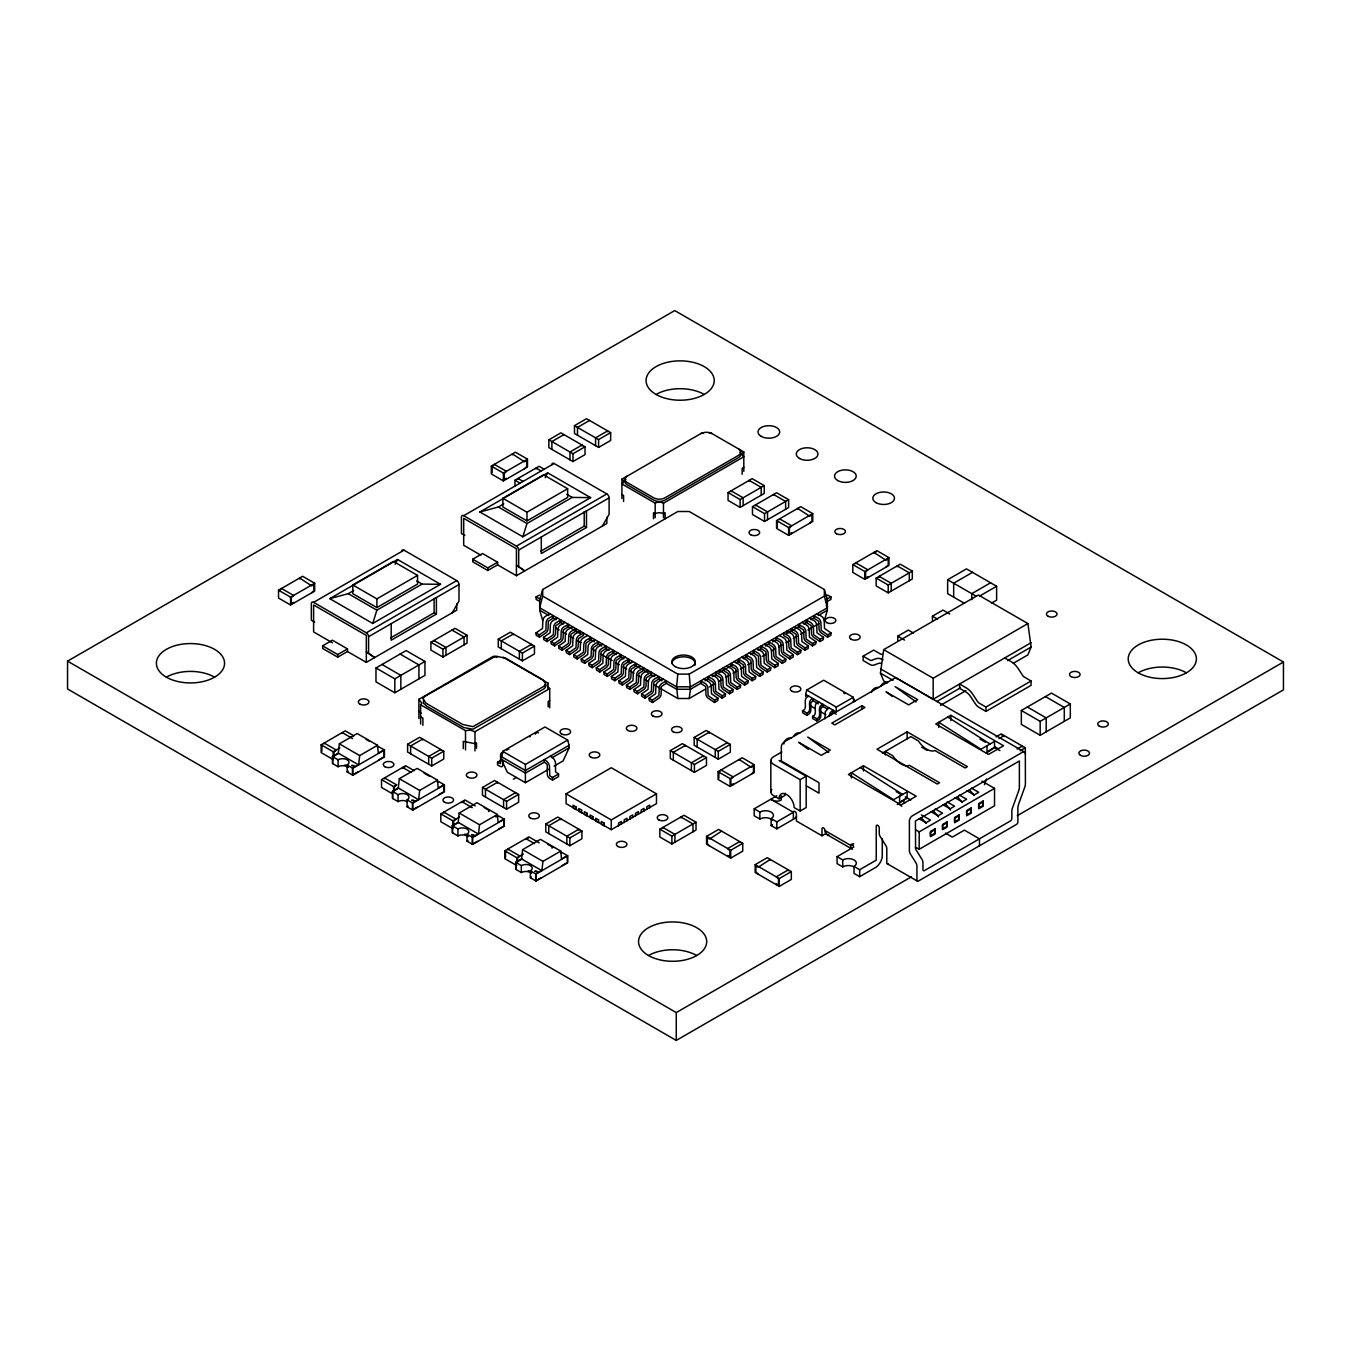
<?xml version="1.0" encoding="UTF-8"?>
<svg xmlns="http://www.w3.org/2000/svg" width="1351" height="1351" viewBox="0 0 1351 1351"><rect width="100%" height="100%" fill="white"/><g stroke="black" fill="none" stroke-linecap="round" stroke-linejoin="round"><path stroke-width="1.5" d="M853.292 697.285L836.303 707.097L836.252 712.045L805.669 694.38L806.716 690.023L823.722 680.212L853.292 697.285L854.339 701.608M829.142 716.03L830.24 712.602L833.094 710.221L833.094 712.382L836.252 714.206M824.583 596.602L827.724 595.099L831.034 597.007L830.865 599.54L826.086 601.82M714.662 700.156L708.144 695.664L707.823 687.625A3.817 2.212 60 0 0 705.492 683.69L700.713 680.904L700.713 683.336L705.678 686.612L705.982 694.6A3.394 1.959 60 0 0 707.856 697.977L714.476 702.469L714.662 700.156L717.972 698.247L711.47 693.739L711.133 685.7A3.817 2.212 60 0 0 708.819 681.765L704.023 678.979M717.972 698.247L717.786 700.561L714.476 702.469M722.194 695.799L715.692 691.307L715.355 683.268A3.817 2.212 60 0 0 713.024 679.333L708.245 676.547L708.245 678.979L713.193 682.171L713.514 690.26A3.394 1.959 60 0 0 715.405 693.62L722.008 698.129L722.194 695.799L725.504 693.89L718.968 689.297L718.664 681.36A3.817 2.212 60 0 0 716.351 677.425L711.555 674.639M725.504 693.89L725.318 696.204L722.008 698.129M729.726 691.459L723.224 686.95L722.886 678.911A3.817 2.212 60 0 0 720.573 674.976L715.777 672.19L715.777 674.639L720.725 677.814L721.062 685.903A3.394 1.959 60 0 0 722.937 689.263L729.54 693.772L729.726 691.459L733.053 689.534L726.534 685.041L726.213 677.003A3.817 2.212 60 0 0 723.883 673.068L719.104 670.282L719.104 672.714M733.053 689.534L732.867 691.864L729.54 693.772M737.274 687.102L730.756 682.593L730.435 674.554A3.817 2.212 60 0 0 728.105 670.636L723.325 667.85L723.325 670.282L728.307 673.558L728.594 681.546A3.394 1.959 60 0 0 730.469 684.923L737.089 689.415L737.274 687.102L740.584 685.193L734.083 680.684L733.745 672.646A3.817 2.212 60 0 0 731.431 668.711L726.635 665.925M740.584 685.193L740.399 687.507L737.089 689.415M744.806 682.745L738.305 678.253L737.967 670.214A3.817 2.212 60 0 0 735.653 666.279L730.857 663.493L730.857 665.925L735.805 669.117L736.143 677.206A3.394 1.959 60 0 0 738.018 680.566L744.621 685.075L744.806 682.745L748.116 680.836L741.648 676.378L741.277 668.289A3.817 2.212 60 0 0 738.963 664.371L734.184 661.585M748.116 680.836L747.947 683.15L744.621 685.075M752.338 678.388L745.836 673.896L745.499 665.857A3.817 2.212 60 0 0 743.185 661.922L738.406 659.136L738.406 661.585L743.371 664.861L743.675 672.849A3.394 1.959 60 0 0 745.549 676.209L752.169 680.718L752.338 678.388L755.665 676.479L749.146 671.987L748.826 663.949A3.817 2.212 60 0 0 746.495 660.014L741.716 657.228M755.665 676.479L755.479 678.81L752.169 680.718M759.887 674.048L753.368 669.539L753.047 661.5A3.817 2.212 60 0 0 750.717 657.582L745.938 654.796L745.938 657.228L750.886 660.403L751.207 668.492A3.394 1.959 60 0 0 753.081 671.869L759.701 676.361L759.887 674.048L763.197 672.122L756.644 667.546L756.357 659.592A3.817 2.212 60 0 0 754.044 655.657L749.248 652.871M763.197 672.122L763.011 674.453L759.701 676.361M767.419 669.691L760.917 665.199L760.579 657.16A3.817 2.212 60 0 0 758.266 653.225L753.47 650.439L753.47 652.871L758.418 656.062L758.755 664.152A3.394 1.959 60 0 0 760.63 667.512L767.233 672.021L767.419 669.691L770.745 667.782L764.227 663.273L763.906 655.235A3.817 2.212 60 0 0 761.576 651.317L756.796 648.531M770.745 667.782L770.56 670.096L767.233 672.021M774.95 665.334L768.449 660.842L768.128 652.803A3.817 2.212 60 0 0 765.797 648.868L761.018 646.082L761.018 648.531L765.949 651.706L766.287 659.795A3.394 1.959 60 0 0 768.162 663.155L774.782 667.664L774.95 665.334L778.277 663.425L771.776 658.933L771.438 650.895A3.817 2.212 60 0 0 769.107 646.96L764.328 644.174M778.277 663.425L778.092 665.739L774.782 667.664M782.499 660.994L775.998 656.485L775.66 648.446A3.817 2.212 60 0 0 773.329 644.528L768.55 641.742L768.55 644.174L773.498 647.349L773.819 655.438A3.394 1.959 60 0 0 775.694 658.815L782.313 663.307L782.499 660.994L785.809 659.068L779.257 654.492L778.97 646.538A3.817 2.212 60 0 0 776.656 642.603L771.86 639.817M785.809 659.068L785.623 661.399L782.313 663.307M772.586 641.843L776.234 639.732L780.743 642.569L781.368 651.081A3.394 1.959 60 0 0 783.242 654.458L789.845 658.95L790.031 656.637L793.358 654.728L786.839 650.219L786.518 642.181A3.817 2.212 60 0 0 784.188 638.246L779.409 635.46M793.358 654.728L793.172 657.042L789.845 658.95M797.58 652.28L791.061 647.788L790.74 639.749A3.817 2.212 60 0 0 788.41 635.814L783.631 633.028L783.631 635.46L788.562 638.651L788.9 646.741A3.394 1.959 60 0 0 790.774 650.101L797.394 654.61L797.58 652.28L800.89 650.371L794.354 645.829L794.05 637.824A3.817 2.212 60 0 0 791.72 633.906L786.941 631.12L786.941 633.551M800.89 650.371L800.704 652.685L797.394 654.61M805.112 647.94L798.61 643.431L798.272 635.392A3.817 2.212 60 0 0 795.942 631.457L791.162 628.671L791.162 631.12L796.111 634.295L796.431 642.384A3.394 1.959 60 0 0 798.323 645.744L804.926 650.253L805.112 647.94L808.422 646.014L801.937 641.556L801.582 633.484A3.817 2.212 60 0 0 799.268 629.549L794.472 626.763M808.422 646.014L808.236 648.345L804.926 650.253M812.643 643.583L806.142 639.074L805.804 631.035A3.817 2.212 60 0 0 803.49 627.117L798.694 624.331L798.694 626.763L803.676 630.039L803.98 638.027A3.394 1.959 60 0 0 805.855 641.404L812.458 645.896L812.643 643.583L815.97 641.657L809.452 637.165L809.131 629.127A3.817 2.212 60 0 0 806.8 625.192L802.021 622.406M815.97 641.657L815.784 643.988L812.458 645.896M820.192 639.226L813.674 634.734L813.353 626.695A3.817 2.212 60 0 0 811.022 622.76L806.243 619.974L806.243 622.406L811.174 625.597L811.512 633.687A3.394 1.959 60 0 0 813.386 637.047L820.006 641.556L820.192 639.226L823.502 637.317L817 632.808L816.663 624.77A3.817 2.212 60 0 0 814.349 620.852L809.553 618.066M823.502 637.317L823.316 639.631L820.006 641.556M827.724 634.869L821.222 630.377L820.884 622.338A3.817 2.212 60 0 0 818.571 618.403L813.775 615.617L813.775 618.066L818.757 621.342L819.061 629.33A3.394 1.959 60 0 0 820.935 632.69L827.538 637.199L827.724 634.869L831.034 632.96L824.532 628.468L824.194 620.43A3.817 2.212 60 0 0 821.881 616.495L817.102 613.709M831.034 632.96L830.865 635.291L827.538 637.199M824.363 620.481L827.352 610.23L827.352 599.776L824.363 589.526L689.213 511.505L677.83 511.505L542.68 589.526L542.68 596.112L677.83 674.132L676.581 686.815L677.83 698.501L689.213 698.501L705.661 689.01M348.153 767.503A6.4 3.698 0 0 0 338.088 766.743L332.447 763.484L332.447 756.526L338.307 753.132L339.354 743.844L357.188 733.542L377.52 745.296L378.263 753.216L384.123 749.822L384.123 756.78L379.04 759.735M377.52 745.296L359.687 755.581L358.657 764.886L338.307 753.132M407.107 801.599A6.4 3.698 0 0 0 398.055 801.599L392.415 798.34L392.415 791.365L398.275 787.988L399.322 778.683L417.155 768.398L437.488 780.135L438.231 788.055L444.091 784.678L444.091 791.635L439.007 794.574M437.488 780.135L419.654 790.436L418.624 799.724L398.275 787.988M467.986 836.708A6.4 3.698 0 0 0 457.938 835.931L452.281 832.672L452.281 825.714L458.158 822.337L459.188 813.032L477.021 802.73L497.371 814.484L498.097 822.404L503.974 819.027L503.974 825.985L498.874 828.923M497.371 814.484L479.537 824.769L478.49 834.074L458.158 822.337M531.399 873.303A6.4 3.698 0 0 0 521.334 872.543L515.694 869.284L515.694 862.326L521.554 858.932L522.601 849.644L540.434 839.343L560.766 851.079L561.509 859.016L567.369 855.622L567.369 862.58L562.286 865.518M560.766 851.079L542.933 861.381L541.903 870.686L521.554 858.932M689.213 698.501L690.462 689.263L689.213 674.132L824.363 596.112L824.363 589.526M887.219 683.015L883.689 680.972L880.447 673.153L883.689 649.662L978.394 594.98L1027.891 623.571L1031.117 647.045L1027.891 654.88L1013.318 663.29M542.68 596.112L539.691 607.781L676.581 686.815L690.462 686.815L827.352 607.781L824.363 596.112M826.356 606.109L827.352 602.225M548.726 769.226L525.404 782.685L507.334 772.248L501.305 759.194L502.741 751.359L544.993 726.973L567.656 740.061L569.109 745.279L569.109 747.88L563.08 760.934L554.113 766.118M542.68 589.526L539.691 599.776L539.691 610.23L542.68 620.481M372.741 623.453L376.878 610.179L422.086 584.088L440.544 584.308L372.741 623.453L329.796 598.662L397.599 559.517L440.544 584.308M522.837 536.786L526.974 523.529L572.182 497.421L590.64 497.641L522.837 536.786L479.892 511.995L547.695 472.85L590.64 497.641M984.457 784.695L986.5 779.02M395.117 564.346L397.599 559.517M545.213 477.68L547.695 472.85M452.213 612.797L458.985 601.043L458.985 584.527A3.192 1.841 60 0 0 456.739 580.609L404 550.161L313.601 602.36A3.192 1.841 60 0 0 311.338 603.661L311.338 620.193L314.732 622.152M602.31 526.13L609.098 514.393L609.098 497.86A3.192 1.841 60 0 0 606.835 493.942L554.096 463.494L463.697 515.694A3.192 1.841 60 0 0 461.434 516.994L461.434 533.527L464.828 535.486M423.522 699.953L423.437 703.094L426.933 706.337L463.849 727.598L472.918 729.219L543.997 688.841L545.399 687.372L545.162 684.788M420.634 724.018L420.634 704.783L421.816 703.229L418.894 699.311L493.605 656.181L496.932 657.498M503.079 657.177L547.966 683.099L546.868 685.616L549.705 688.571L549.705 707.806M851.383 777.94L851.383 772.721L893.568 799.691L907.129 791.855L907.129 797.951L897.182 804.554M539.505 637.199L539.319 634.869L545.855 630.326L546.159 622.338A3.817 2.212 -60 0 1 548.472 618.403L553.268 615.617L553.268 618.066L548.32 621.24L547.982 629.33A3.394 1.959 -60 0 1 546.108 632.69L539.505 637.199L536.178 635.291L536.009 632.96L542.528 628.418L542.849 620.43A3.817 2.212 -60 0 1 545.162 616.495L549.941 613.709M547.037 641.556L546.851 639.226L553.386 634.683L553.69 626.695A3.817 2.212 -60 0 1 556.021 622.76L560.8 619.974L560.8 622.406L555.852 625.597L555.531 633.687A3.394 1.959 -60 0 1 553.657 637.047L547.037 641.556L543.727 639.631L543.541 637.317L550.077 632.775L550.381 624.77A3.817 2.212 -60 0 1 552.694 620.852L557.49 618.066M554.585 645.896L554.4 643.583L560.935 638.989L561.239 631.035A3.817 2.212 -60 0 1 563.553 627.117L568.349 624.331L568.349 626.763L563.401 629.938L563.063 638.027A3.394 1.959 -60 0 1 561.189 641.404L554.585 645.896L551.259 643.988L551.073 641.657L557.608 637.115L557.912 629.127A3.817 2.212 -60 0 1 560.243 625.192L565.022 622.406M562.117 650.253L561.932 647.94L568.467 643.397L568.771 635.392A3.817 2.212 -60 0 1 571.101 631.457L575.881 628.671L575.881 631.12L570.933 634.295L570.612 642.384A3.394 1.959 -60 0 1 568.72 645.744L562.117 650.253L558.807 648.345L558.622 646.014L565.14 641.472L565.461 633.484A3.817 2.212 -60 0 1 567.775 629.549L572.571 626.763M569.649 654.61L569.463 652.28L575.999 647.737L576.303 639.749A3.817 2.212 -60 0 1 578.633 635.814L583.412 633.028L583.412 635.46L578.481 638.651L578.144 646.741A3.394 1.959 -60 0 1 576.269 650.101L569.649 654.61L566.339 652.685L566.153 650.371L572.689 645.829L572.993 637.824A3.817 2.212 -60 0 1 575.306 633.906L580.103 631.12L580.103 633.551M577.198 658.95L577.012 656.637L583.531 652.094L583.852 644.106A3.817 2.212 -60 0 1 586.165 640.171L590.961 637.385L590.961 639.817L586.013 643.008L585.675 651.081A3.394 1.959 -60 0 1 583.801 654.458L577.198 658.95L573.871 657.042L573.685 654.728L580.221 650.186L580.525 642.181A3.817 2.212 -60 0 1 582.855 638.246L587.634 635.46M584.73 663.307L584.544 660.994L591.079 656.451L591.383 648.446A3.817 2.212 -60 0 1 593.714 644.528L598.493 641.742L598.493 644.174L593.545 647.349L593.224 655.438A3.394 1.959 -60 0 1 591.333 658.815L584.73 663.307L581.42 661.399L581.234 659.068L587.753 654.526L588.073 646.538A3.817 2.212 -60 0 1 590.387 642.603L595.183 639.817M592.262 667.664L592.076 665.334L598.611 660.791L598.915 652.803A3.817 2.212 -60 0 1 601.246 648.868L606.025 646.082L606.025 648.531L601.094 651.706L600.756 659.795A3.394 1.959 -60 0 1 598.881 663.155L592.262 667.664L588.952 665.739L588.766 663.425L595.301 658.883L595.605 650.895A3.817 2.212 -60 0 1 597.936 646.96L602.715 644.174M599.81 672.021L599.624 669.691L606.177 665.097L606.464 657.16A3.817 2.212 -60 0 1 608.777 653.225L613.574 650.439L613.574 652.871L608.625 656.062L608.288 664.152A3.394 1.959 -60 0 1 606.413 667.512L599.81 672.021L596.483 670.096L596.298 667.782L602.833 663.24L603.137 655.235A3.817 2.212 -60 0 1 605.468 651.317L610.247 648.531M607.342 676.361L607.156 674.048L613.709 669.454L613.996 661.5A3.817 2.212 -60 0 1 616.326 657.582L621.105 654.796L621.105 657.228L616.157 660.403L615.836 668.492A3.394 1.959 -60 0 1 613.962 671.869L607.342 676.361L604.032 674.453L603.846 672.122L610.365 667.58L610.686 659.592A3.817 2.212 -60 0 1 612.999 655.657L617.795 652.871M614.874 680.718L614.705 678.388L621.24 673.811L621.544 665.857A3.817 2.212 -60 0 1 623.858 661.922L628.637 659.136L628.637 661.585L623.706 664.76L623.368 672.849A3.394 1.959 -60 0 1 621.494 676.209L614.874 680.718L611.564 678.81L611.378 676.479L617.914 671.937L618.218 663.949A3.817 2.212 -60 0 1 620.548 660.014L625.327 657.228M622.423 685.075L622.237 682.745L628.772 678.202L629.076 670.214A3.817 2.212 -60 0 1 631.39 666.279L636.186 663.493L636.186 665.925L631.238 669.117L630.9 677.206A3.394 1.959 -60 0 1 629.026 680.566L622.423 685.075L619.096 683.15L618.927 680.836L625.445 676.294L625.749 668.289A3.817 2.212 -60 0 1 628.08 664.371L632.859 661.585M629.954 689.415L629.769 687.102L636.304 682.559L636.608 674.554A3.817 2.212 -60 0 1 638.939 670.636L643.718 667.85L643.718 670.282L638.77 673.474L638.449 681.546A3.394 1.959 -60 0 1 636.574 684.923L629.954 689.415L626.644 687.507L626.459 685.193L632.994 680.634L633.298 672.646A3.817 2.212 -60 0 1 635.612 668.711L640.408 665.925M637.503 693.772L637.317 691.459L643.836 686.916L644.157 678.911A3.817 2.212 -60 0 1 646.47 674.976L651.266 672.19L651.266 674.639L646.318 677.814L645.981 685.903A3.394 1.959 -60 0 1 644.106 689.263L637.503 693.772L634.176 691.864L633.991 689.534L640.526 684.991L640.83 677.003A3.817 2.212 -60 0 1 643.16 673.068L647.94 670.282L647.94 672.714M645.035 698.129L644.849 695.799L651.402 691.222L651.689 683.268A3.817 2.212 -60 0 1 654.002 679.333L658.798 676.547L658.798 678.979L653.85 682.171L653.529 690.26A3.394 1.959 -60 0 1 651.638 693.62L645.035 698.129L641.725 696.204L641.539 693.89L648.058 689.348L648.379 681.36A3.817 2.212 -60 0 1 650.692 677.425L655.488 674.639M652.567 702.469L652.381 700.156L658.933 695.562L659.22 687.625A3.817 2.212 -60 0 1 661.551 683.69L666.33 680.904L666.33 683.336L661.399 686.528L661.061 694.6A3.394 1.959 -60 0 1 659.187 697.977L652.567 702.469L649.257 700.561L649.071 698.247L655.607 693.705L655.91 685.7A3.817 2.212 -60 0 1 658.224 681.765L663.02 678.979M67.55 661.146L674.74 310.578L1283.45 662.024L1283.45 689.854L676.26 1040.422L67.55 688.976L67.55 661.146L676.26 1012.575L911.486 876.782M491.325 466.112L515.44 452.197L527.481 459.154L527.481 466.99L503.383 480.905L491.325 473.948L491.325 466.112L503.383 473.07L527.481 459.154M278.526 590.218L302.624 576.286L314.682 583.26L314.682 591.079L290.566 604.995L278.526 598.037L278.526 590.218L290.566 597.176L314.682 583.26M279.269 590.64L281.532 588.479L293.589 595.436L291.326 597.598L291.326 603.694L293.589 602.394L293.589 603.255M548.861 439.818L560.918 432.86L585.034 446.776L585.034 454.611L572.976 461.569L548.861 447.637L548.861 439.818L572.976 453.733L585.034 446.776M574.479 425.666L586.537 418.709L610.652 432.624L610.652 440.46L598.594 447.417L574.479 433.502L574.479 425.666L598.594 439.582L610.652 432.624M589.543 420.448L577.502 427.406L577.502 435.242M514.967 486.09L514.967 480.213L539.083 466.298L544.233 469.27M352.763 584.949L393.445 561.476L417.56 575.391L417.56 584.088L376.878 607.578L352.763 593.663L352.763 584.949L376.878 598.881L417.56 575.391M502.876 498.299L543.558 474.809L567.656 488.724L567.656 497.421L526.974 520.912L502.876 506.997L502.876 498.299L526.974 512.215L567.656 488.724M329.796 598.662L348.254 593.663L353.675 590.522M479.892 511.995L498.35 506.997L503.771 503.872M347.494 651.503L337.699 657.16L322.636 648.463L322.636 645.846L332.43 640.188L347.494 648.902L347.494 651.503L366.324 662.378L456.739 610.179L456.739 603.914M497.59 564.853L487.795 570.494L472.732 561.796L472.732 559.196L482.527 553.538L497.59 562.236L497.59 564.853L516.437 575.712L606.835 523.529L606.835 517.264M621.916 498.519L621.916 479.166L702.267 432.776A5.877 3.394 0 0 0 703.483 433.316M313.601 602.36L366.324 632.808L456.739 580.609M463.697 515.694L516.437 546.142L606.835 493.942M322.636 645.846L337.699 654.543L347.494 648.902M368.587 653.242L366.324 651.942L374.615 657.599L368.587 653.242L368.587 636.709L458.985 584.527M472.732 559.196L487.795 567.893L497.59 562.236M518.683 566.593L516.437 565.275L524.712 570.933L518.683 566.593L518.683 550.06L609.098 497.86M390.743 637.841L434.127 612.797L436.39 614.097L436.39 597.564M540.839 551.191L584.223 526.13L586.486 527.447L586.486 510.914M436.39 614.097L391.199 640.188L391.199 623.672M586.486 527.447L541.295 553.538L541.295 537.006M375.983 667.968L406.127 650.574L424.957 661.45L424.957 675.365L394.83 692.759L375.983 681.883L375.983 667.968L394.83 678.844L424.957 661.45M621.916 479.166A5.877 3.394 0 0 1 621.916 483.962L655.167 503.163A5.877 3.394 0 0 1 663.476 503.163L743.81 456.773A5.877 3.394 0 0 1 743.81 451.977L710.575 432.776A5.877 3.394 0 0 1 709.359 433.316M430.901 642.249L455.017 628.333L467.074 635.291L467.074 643.11L442.959 657.042L430.901 650.084L430.901 642.249L442.959 649.206L467.074 635.291M743.81 467.328L742.155 468.29L742.155 474.285M539.37 601.06L536.178 599.54L536.009 597.007L539.319 595.099M728.054 492.575L752.169 478.659L764.227 485.617L764.227 493.453L740.112 507.368L728.054 500.41L728.054 492.575L740.112 499.532L764.227 485.617M498.283 639.158L510.34 632.2L534.456 646.116L534.456 653.935L522.398 660.892L498.283 646.977L498.283 639.158L522.398 653.073L534.456 646.116M333.19 759.566L321.15 752.608L321.15 744.789L345.248 730.857L353.861 735.839M752.473 506.659L776.572 492.743L788.629 499.701L788.629 507.537L764.531 521.452L752.473 514.495L752.473 506.659L764.531 513.633L788.629 499.701M321.15 744.789L333.19 751.747L339.827 747.914M338.611 753.318L332.751 756.695L332.751 763.653M776.572 520.591L800.687 506.659L812.745 513.633L812.745 521.452L788.629 535.368L776.572 528.41L776.572 520.591L788.629 527.549L812.745 513.633M358.353 764.717L352.476 768.094L352.476 775.052L357.576 772.113M347.139 765.004L352.78 768.263L384.427 750.008L384.427 756.965L352.78 775.221L347.139 771.961L347.139 765.004A6.4 3.698 0 0 0 347.139 759.786A6.4 3.698 0 0 0 338.088 759.786L332.447 756.526M407.597 744.249L419.654 737.291L443.753 751.207L443.753 759.026L431.712 765.983L407.597 752.068L407.597 744.249L431.712 758.164L443.753 751.207M391.858 793.442L381.539 787.481L381.539 779.645L405.638 765.73L414.25 770.695M404.895 767.03L402.632 768.331L402.632 767.469L411.244 772.434M420.634 704.783L465.521 730.688L469.895 730.064L474.995 731.702L549.705 688.571M381.539 779.645L393.58 786.603L396.603 784.863L394.34 787.042L394.34 791.095M549.705 700.544L548.168 701.439L548.168 706.877M398.579 788.157L392.719 791.551L392.719 798.509M418.32 799.556L412.443 802.95L412.443 809.908L417.543 806.969M407.107 799.86L412.747 803.119L444.395 784.847L444.395 791.804L412.747 810.076L407.107 806.817L407.107 799.86A6.4 3.698 0 0 0 407.107 794.641A6.4 3.698 0 0 0 398.055 794.641L392.415 791.365M502.808 760.714L502.808 764.852A3.732 2.145 60 0 1 500.174 766.372L497.54 764.852L497.54 762.234L500.545 760.495M852.802 564.6L876.917 550.668L888.958 557.642L888.958 565.461L864.86 579.376L852.802 572.419L852.802 564.6L864.86 571.557L888.958 557.642M876.157 551.985L873.894 553.285L873.894 552.407L885.952 560.243L888.215 558.942L888.215 565.022L885.952 567.2M482.476 787.464L494.517 780.506L518.632 794.422L518.632 802.258L506.574 809.215L482.476 795.3L482.476 787.464L506.574 801.379L518.632 794.422M502.741 751.359L525.404 764.446L567.656 740.061M440.814 813.876L452.872 820.834L452.872 828.67L440.814 821.712L440.814 813.876L464.93 799.961L475.265 805.922M464.17 801.261L461.924 802.562L461.924 801.7L472.242 807.662M569.109 745.279L525.404 770.509L501.305 756.594M513.363 779.206L516.369 777.467M550.262 756.155L552.272 757.337A5.336 3.074 60 0 1 555.514 762.96L555.565 771.928L558.554 773.988L558.554 776.589L552.525 780.067L549.891 778.548A3.732 2.145 60 0 1 547.256 773.988L547.256 765.713A2.128 1.233 60 0 0 545.753 763.112L544.25 762.234L525.404 773.11L501.305 759.194M551.985 757.776L569.109 747.88M452.872 820.834L459.509 817.017M876.157 578.076L900.256 564.161L912.313 571.118L912.313 578.954L888.215 592.869L876.157 585.912L876.157 578.076L888.215 585.034L912.313 571.118M458.462 822.506L452.585 825.883L452.585 832.858M701.405 682.93L690.462 689.263L676.581 689.263L665.638 682.93M705.053 680.82L708.701 678.726M712.365 676.615L716.013 674.504M719.661 672.393L732.428 665.013M736.092 662.919L739.74 660.808M743.388 658.697L747.035 656.586M750.683 654.492L754.331 652.381M757.995 650.27L761.643 648.159M765.291 646.048L768.939 643.954M787.194 633.416L799.961 626.037M803.625 623.926L807.273 621.815M810.921 619.704L814.569 617.61M818.216 615.499L827.352 610.23M544.25 762.234L544.25 759.634L546.243 760.816A5.336 3.074 60 0 1 549.485 766.439L549.789 775.862L552.525 777.467L558.554 773.988M709.309 686.899L714.78 683.741M718.445 681.63L722.093 679.519M725.74 677.408L729.405 675.297M733.053 673.203L736.7 671.092M740.348 668.981L744.013 666.87M747.66 664.76L751.308 662.649M762.268 656.333L765.916 654.222M771.404 651.064L775.052 648.953M778.7 646.842L782.364 644.731M786.012 642.62L789.659 640.509M793.307 638.398L796.972 636.287M800.619 634.193L804.267 632.082M807.932 629.971L818.875 623.638M478.186 833.905L472.326 837.282L472.326 844.24L477.427 841.301M466.973 834.192L472.63 837.468L504.278 819.196L504.278 826.153L472.63 844.426L466.973 841.149L466.973 834.192A6.4 3.698 0 0 0 466.973 828.974A6.4 3.698 0 0 0 457.938 828.974L452.281 825.714M566.086 793.831L611.277 767.723L656.485 793.831L656.485 803.609L611.277 829.717L566.086 803.609L566.086 793.831L611.277 819.922L656.485 793.831M964.53 603.407L947.642 593.663L947.642 579.731L966.489 568.872L996.616 586.266L996.616 600.182L991.482 603.154M972.517 572.351L953.671 583.21L953.671 597.142M670.316 750.616L682.356 743.658L706.472 757.573L706.472 765.392L694.414 772.35L670.316 758.435L670.316 750.616L694.414 764.531L706.472 757.573M694.161 737.443L706.218 730.486L730.317 744.401L730.317 752.237L718.276 759.194L694.161 745.279L694.161 737.443L718.276 751.376L730.317 744.401M545.753 824.009L557.811 817.051L581.909 830.966L581.909 838.785L569.852 845.743L545.753 831.828L545.753 824.009L569.852 837.924L581.909 830.966M516.825 865.586L504.767 858.628L504.767 850.792L528.883 836.877L539.201 842.838M528.123 838.177L525.86 839.495L525.86 838.616L534.472 843.581M881.392 663.476A10.251 5.911 60 0 0 878.454 663.442L873.877 665.114A8.815 5.083 60 0 1 869.943 664.472L863.12 660.538L863.12 656.181L873.675 650.101L880.632 654.104A3.479 2.01 60 0 0 881.933 654.323L882.085 654.272M897.773 640.526L897.773 636.169L908.328 630.09L913.394 633.011M932.426 620.514L932.426 616.174L942.981 610.078L949.736 613.979M990.587 582.788L971.757 593.663L971.757 599.743M504.767 850.792L516.825 857.75L523.445 853.933M521.858 859.101L515.998 862.495L515.998 869.453M979.492 596.146L996.616 586.266M808.844 696.204C801.363 698.281 808.928 708.768 802.629 710.626L802.629 712.788L806.834 715.219L808.81 714.088A2.567 1.486 -60 0 0 809.57 713.463L810.532 711.842A3.344 1.942 -60 0 0 810.786 710.423L810.803 703.55A1.858 1.081 -60 0 1 811.124 702.351L813.049 700.814L818.334 703.854M818.807 701.878C811.326 703.972 818.892 714.544 812.593 716.283L812.593 718.462L816.798 720.894L818.79 719.745A2.567 1.486 -60 0 0 819.533 719.12L820.496 717.499A3.344 1.942 -60 0 0 820.766 716.081L820.766 709.224A1.858 1.081 -60 0 1 821.087 708.008L823.029 706.472L823.029 704.31C815.497 706.522 823.147 716.925 816.798 718.732L812.593 716.283M802.629 710.626L806.834 713.058C813.336 711.065 805.551 700.645 813.049 698.636L813.049 700.814M541.599 870.5L535.722 873.894L535.722 880.852L540.822 877.914M530.386 870.804L536.026 874.063L567.673 855.791L567.673 862.749L536.026 881.021L530.386 877.762L530.386 870.804A6.4 3.698 0 0 0 530.386 865.586A6.4 3.698 0 0 0 521.334 865.586L515.694 862.326M718.073 771.674L742.172 757.759L754.23 764.717L754.23 772.552L730.131 786.468L718.073 779.51L718.073 771.674L730.131 778.632L754.23 764.717M828.872 707.772L825.292 711.639L824.921 718.749M833.094 712.382L831.169 713.919A1.858 1.081 -60 0 0 830.831 715.118M781.824 751.983L773.042 757.067A9.356 5.404 0 0 0 773.042 764.024L800.164 779.679L806.192 776.2L806.192 807.526L800.164 811.005L794.135 807.526A10.656 6.147 60 0 0 786.603 794.472A10.656 6.147 60 0 0 779.071 798.813L773.042 795.334A9.356 5.404 0 0 1 771.843 789.423M861.938 705.746L831.794 723.14L834.817 724.879L864.944 707.485L861.938 705.746L861.938 709.224M659.845 829.176L683.961 815.261L696.018 822.219L696.018 830.054L671.903 843.97L659.845 837.012L659.845 829.176L671.903 836.134L696.018 822.219M883.689 649.662L933.186 678.236L1027.891 623.571M880.447 668.796L933.186 699.244L1031.117 642.704M936.817 701.507L960.392 687.879M1007.542 660.656L1031.117 647.045M706.573 836.37L718.631 829.413L742.729 843.328L742.729 851.164L730.688 858.121L706.573 844.206L706.573 836.37L730.688 850.286L742.729 843.328M772.417 820.006A7.988 4.61 0 0 0 759.853 819.044L754.196 815.784L754.196 808.827L776.808 795.773M721.637 831.152L709.596 838.988L707.333 837.671L707.333 843.767L709.596 845.946M940.465 705.357L965.965 690.631M779.071 798.813L785.083 795.334A10.656 6.147 60 0 1 785.353 793.24M882.321 753.132L910.895 736.616L918.427 740.973A18.239 10.538 60 0 0 935.01 750.548L965.138 767.942L967.4 766.625L907.129 731.837L877.002 749.231L937.273 784.036L939.536 782.719L909.392 765.325A18.239 10.538 60 0 1 892.825 755.766L885.293 751.409L885.293 754.888M863.441 765.764L848.377 774.461L901.1 804.909L916.181 796.212L863.441 765.764L863.441 770.982M950.834 715.304L935.753 724.001L988.493 754.449L1003.557 745.752L950.834 715.304L950.834 720.522M754.196 808.827L759.853 812.086A7.988 4.61 0 0 1 771.151 812.086A7.988 4.61 0 0 1 771.151 818.605L776.808 821.864L793.375 812.306A2.128 1.233 60 0 1 794.878 811.427A2.128 1.233 60 0 1 796.398 814.045L796.398 821.003L821.999 835.796L826.525 833.179M985.943 707.063L1031.083 680.988L1031.083 685.345L985.943 711.403L979.137 707.468A8.815 5.083 60 0 1 975.186 703.567L970.626 696.626A10.251 5.911 60 0 0 966.033 692.084L959.582 688.351L959.582 683.994L966.657 688.115A15.587 9.001 60 0 1 972.517 693.89L977.685 701.743A3.479 2.01 60 0 0 978.985 703.027L985.943 707.063L985.943 711.403M771.151 818.605L771.151 825.562L776.808 828.838L793.375 819.263A8.292 4.796 -60 0 0 796.431 816.629M1021.339 710.491L1051.483 693.097L1070.313 703.972L1070.313 717.888L1040.169 735.282L1021.339 724.406L1021.339 710.491L1040.169 721.366L1070.313 703.972M755.175 864.657L767.216 857.699L791.331 871.615L791.331 879.433L779.274 886.408L755.175 872.476L755.175 864.657L779.274 878.572L791.331 871.615M996.042 736.852L1001.209 733.88L1025.325 747.795L1025.409 783.597A8.63 4.982 -60 0 1 1024.717 787.278L1018.586 804.267A8.63 4.982 -60 0 0 1017.877 807.949L1017.877 821.864A2.128 1.233 -60 0 1 1016.374 824.482L918.427 881.021A2.128 1.233 -60 0 1 916.924 880.16L916.924 866.244A8.63 4.982 -60 0 0 916.231 863.357L910.101 853.46A8.63 4.982 -60 0 1 909.392 850.573L909.392 821.003A4.256 2.466 -60 0 1 912.415 815.784L1022.403 752.287A4.256 2.466 -60 0 1 1025.409 754.027M999.065 738.592L1004.232 735.62L1004.232 736.481L1001.969 735.18M907.129 797.951L899.597 802.291L899.597 796.212M986.382 753.064L994.522 747.491L994.522 741.412L980.961 749.231L938.776 722.261L938.776 727.48M1017.134 749.028L1022.302 746.056L1022.302 746.917M853.646 843.615L850.64 845.354L825.022 830.578A2.128 1.233 60 0 0 823.519 827.96A2.128 1.233 60 0 0 821.999 828.838L821.999 835.796M1020.157 750.768L1025.325 747.795M854.018 866.886A7.988 4.61 0 0 0 842.72 866.886L837.08 863.627L837.08 856.669L853.646 847.094A2.128 1.233 60 0 0 852.143 844.493A2.128 1.233 60 0 0 850.64 845.354A8.528 4.914 -60 0 0 852.397 849.255M915.59 829.801L919.187 831.878L994.522 788.376L994.522 805.787L919.187 849.272L915.59 847.195L915.421 821.003L1019.38 760.985L1019.38 787.076A8.63 4.982 -60 0 1 1018.688 790.757L1012.558 807.746A8.63 4.982 -60 0 0 1011.848 811.427L1011.848 818.385A2.128 1.233 -60 0 1 1010.345 821.003L924.456 870.584A2.128 1.233 -60 0 1 922.953 869.723L922.953 862.749A8.63 4.982 -60 0 0 922.26 859.878L916.13 849.965A8.63 4.982 -60 0 1 915.421 847.094M837.08 856.669L842.72 859.928A7.988 4.61 0 0 1 854.018 859.928A7.988 4.61 0 0 1 854.018 866.447L859.675 869.723L876.242 860.148L876.242 826.221A2.128 1.233 60 0 1 877.762 825.343A2.128 1.233 60 0 1 879.265 827.96L879.265 833.179A8.63 4.982 -60 0 0 879.957 836.049L886.087 845.962A8.63 4.982 -60 0 1 886.796 848.833L886.796 862.749A2.128 1.233 -60 0 0 888.299 863.627M854.018 866.447L854.018 873.422L859.675 876.681L876.242 867.106A10.234 5.911 -60 0 0 882.271 856.669L882.271 838.701M1017.235 815.717L1283.45 662.024M826.322 599.253L831.034 597.007M853.038 698.822L855.132 701.034M677.83 674.132L689.213 674.132M843.7 692.995L844.73 693.722M536.009 597.007L540.721 599.253M882.98 659.828L882.406 659.508A15.587 9.001 60 0 0 876.563 658.545L871.395 660.403A3.479 2.01 60 0 1 870.078 660.2L863.12 656.181M947.642 579.731L976.283 596.264M932.426 616.174L937.51 619.096M1004.722 657.937L1011.798 662.041A15.587 9.001 60 0 1 1017.658 667.833L1022.825 675.669A3.479 2.01 60 0 0 1024.142 676.969L1031.083 680.988M1045.454 696.576L1064.284 707.451L1064.284 721.366M1027.368 707.012L1046.198 717.888L1046.198 731.803M897.773 636.169L904.545 640.087M621.916 494.517L623.588 495.479L623.588 501.474M541.227 471.009L536.06 468.037L536.06 468.898M896.456 678.134L1024.531 752.068M880.447 673.153L893.028 680.397M566.812 494.331L572.182 497.421M994.572 746.647L998.119 748.69M979.931 739.065L985.386 742.223M999.926 750.616L994.471 747.458L986.99 751.848L986.99 745.752M523.141 481.463L517.973 478.474L517.973 479.352M514.967 480.213L520.135 483.202M981.924 781.098L994.522 788.376M921.737 747.238L927.225 750.396M498.35 506.997L526.974 523.529M806.716 690.023L836.303 707.097M971.403 788.089L978.698 792.294L974.189 794.912L966.894 790.69M821.847 705.881L827.116 708.92M810.043 705.577L815.312 708.633M820.581 711.673L825.866 714.713M959.345 795.047L966.657 799.252L962.132 801.869L954.836 797.647M947.304 802.004L954.6 806.209L950.074 808.827L942.778 804.605M935.247 808.962L942.542 813.167L938.016 815.784L930.721 811.563M896.169 791.618L901.624 794.776M905.271 796.87L910.726 800.012M480.821 555.16L463.697 545.28L463.697 518.311L516.437 548.759L516.437 575.712M921.365 814.873L930.484 820.125L925.975 822.742L918.68 818.537M945.447 833.111L952.337 837.096L964.394 830.139L979.458 838.836L979.458 845.794M539.691 610.23L548.827 615.499M552.475 617.61L556.122 619.704M559.77 621.815L563.418 623.926M567.082 626.037L579.849 633.416M588.985 638.685L594.457 641.843M598.105 643.954L601.752 646.048M605.4 648.159L609.048 650.27M612.712 652.381L616.36 654.492M620.008 656.586L623.655 658.697M627.303 660.808L630.951 662.919M634.615 665.013L647.382 672.393M651.03 674.504L654.678 676.615M658.342 678.726L661.99 680.82M555.464 627.86L559.111 629.971M562.776 632.082L566.424 634.193M570.071 636.287L573.736 638.398M577.384 640.509L581.031 642.62M591.991 648.953L595.639 651.064M601.127 654.222L612.071 660.538M615.735 662.649L619.383 664.76M623.031 666.87L626.695 668.981M630.343 671.092L633.991 673.203M637.638 675.297L641.303 677.408M644.951 679.519L648.598 681.63M654.087 684.788L677.83 698.501M779.071 760.545L806.192 776.2M806.429 785.91L818.993 793.172L818.993 782.719L781.317 760.985L781.317 747.052A4.256 2.466 -60 0 1 784.34 741.834L894.328 678.337A4.256 2.466 -60 0 1 897.115 678.877M536.009 632.96L539.319 634.869M543.541 637.317L546.851 639.226M551.073 641.657L554.4 643.583M558.622 646.014L561.932 647.94M566.153 650.371L569.463 652.28M573.685 654.728L577.012 656.637M581.234 659.068L584.544 660.994M588.766 663.425L592.076 665.334M596.298 667.782L599.624 669.691M603.846 672.122L607.156 674.048M611.378 676.479L614.705 678.388M618.927 680.836L622.237 682.745M626.459 685.193L629.769 687.102M633.991 689.534L637.317 691.459M641.539 693.89L644.849 695.799M649.071 698.247L652.381 700.156M416.716 580.981L422.086 584.088M887.235 863.728L917.363 881.122M826.778 834.479L850.691 848.276M451.994 630.073L464.052 637.03L464.052 644.866M348.254 593.663L376.878 610.179M400.099 654.053L418.928 664.928L418.928 678.844M382.012 664.489L400.842 675.365L400.842 689.28M332.43 642.806L313.601 631.93L313.601 604.961L366.324 635.409L366.324 662.378M420.634 716.756L422.88 718.056L422.88 725.318M497.54 762.234L500.512 763.687L500.579 754.736A5.336 3.074 60 0 1 503.332 752.693M366.172 739.453L369.735 741.513M384.427 750.008L378.77 746.731A6.4 3.698 0 0 1 377.453 747.323M484.232 807.628L489.586 810.718A6.4 3.698 0 0 0 488.555 811.478M504.278 819.196L498.62 815.936A6.4 3.698 0 0 1 495.749 816.882M547.628 844.223L552.981 847.313A6.4 3.698 0 0 0 551.968 848.073M567.673 855.791L562.016 852.532A6.4 3.698 0 0 1 560.699 853.123M424.045 773.11L429.702 776.369M444.395 784.847L438.737 781.587A6.4 3.698 0 0 1 437.42 782.178M352.577 738.575L342.242 732.597L342.242 733.475M339.354 743.844L359.687 755.581M399.322 778.683L419.654 790.436M459.188 813.032L479.537 824.769M522.601 849.644L542.933 861.381M396.603 784.863L384.545 777.906L384.545 778.784M345.012 764.869L348.609 766.929M464.862 834.057L468.442 836.134M528.258 870.652L531.855 872.729M947.811 717.043L989.996 744.013M860.418 767.503L902.62 794.472M790.031 656.637L783.529 652.128L783.192 644.106A3.817 2.212 60 0 0 780.878 640.171L776.082 637.385L776.082 639.817M418.894 711.285L421.174 713.21M916.062 701.946L895.088 686.595L917.684 699.649L908.649 704.867L886.036 691.83L892.504 696.542M828.67 752.406L807.695 737.055L830.291 750.109L821.256 755.327L798.644 742.273L808.337 749.366M969.494 789.879L974.291 795.469M957.454 796.837L962.233 802.426M945.396 803.794L950.648 810.043M933.338 810.752L938.59 817M921.281 817.71L926.077 823.316M1040.169 721.366L1040.169 735.282M933.186 678.236L933.186 699.244M919.187 831.878L919.187 849.272M909.307 580.694L909.307 572.858L897.25 565.9L897.25 566.761M907.129 731.837L907.129 738.794M891.221 591.13L891.221 583.294L879.163 576.337L879.163 577.215M888.215 585.034L888.215 592.869M867.866 577.637L867.866 576.776L865.603 578.076L865.603 571.98L867.866 569.818L855.808 562.86L855.808 563.722M864.86 571.557L864.86 579.376M859.675 869.723L859.675 876.681M842.72 859.928L842.72 866.886M816.798 718.732L816.798 720.894M809.722 523.192L811.985 521.013L811.985 514.934L809.722 516.234L797.664 508.415L797.664 509.276M806.834 713.058L806.834 715.219M805.669 694.38L805.669 696.542M800.164 779.679L800.164 811.005M793.375 819.263L793.375 812.306L770.779 799.252A19.961 11.534 60 0 0 781.317 799.876L781.317 795.807M791.652 533.628L791.652 532.767L789.389 534.067L789.389 527.971L791.652 525.809L779.595 518.852L779.595 519.713M788.629 527.549L788.629 535.368M788.308 870.736L788.308 869.875L776.268 876.833L778.514 879.011L778.514 885.091L776.268 883.79L776.268 884.669M785.623 509.276L785.623 501.441L773.566 494.483L773.566 495.361M779.274 878.572L779.274 886.408M777.332 521.013L777.332 527.11M776.808 821.864L776.808 828.838M770.83 760.545L770.83 791.855M770.239 860.3L770.239 859.439L758.181 867.258L755.918 865.957L755.918 872.054L758.181 874.215M767.537 519.713L767.537 511.894L755.479 504.919L755.479 505.798M764.531 513.633L764.531 521.452M761.204 495.192L761.204 487.356L749.163 480.399L749.163 481.26M759.853 812.086L759.853 819.044M751.224 774.292L753.486 772.113L753.486 766.017L751.224 767.334L739.166 759.498L739.166 760.377M743.81 451.977L743.81 471.33M743.134 505.629L743.134 497.793L731.077 490.835L731.077 491.696M740.112 499.532L740.112 507.368M739.723 842.467L739.723 841.589L727.665 848.546L729.928 850.725L729.928 856.821L727.665 855.504L727.665 856.382M733.137 784.728L733.137 783.85L730.874 785.167L730.874 779.071L733.137 776.893L721.079 769.935L718.833 772.113L718.833 778.21M730.688 850.286L730.688 858.121M730.131 778.632L730.131 786.468M727.311 743.54L727.311 742.662L715.253 749.619L715.253 757.455M718.276 751.376L718.276 759.194M709.224 733.103L709.224 732.225L697.167 739.183L697.167 747.019M703.449 756.695L703.449 755.834L691.408 762.791L691.408 770.61M694.414 764.531L694.414 772.35M692.995 831.794L692.995 823.958L680.955 817L680.955 817.879M685.379 746.259L685.379 745.397L673.322 752.355L673.322 760.174M676.26 1012.575L676.26 1040.422M674.926 842.23L674.926 834.394L662.868 827.437L662.868 828.315M671.903 836.134L671.903 843.97M665.131 518.75L665.131 512.755L663.476 513.718A5.877 3.394 0 0 0 655.167 513.718L653.496 512.755L653.496 518.75M663.476 503.163L663.476 517.72M655.167 503.163L655.167 517.72M649.645 807.864L649.645 805.128L646.808 806.75L646.808 809.502M643.988 811.124L643.988 808.388L641.168 810.026L641.168 812.762M638.331 814.383L638.331 811.647L635.51 813.285L635.51 816.021M632.69 817.659L632.69 814.906L629.87 816.544L629.87 819.28M627.033 820.918L627.033 818.182L624.213 819.804L624.213 822.539M621.392 824.178L621.392 821.442L618.555 823.063L618.555 825.816M611.277 819.922L611.277 829.717M607.629 431.763L607.629 430.885L595.571 437.842L595.571 445.678M598.594 439.582L598.594 447.417M584.223 511.674L584.223 526.13M582.011 445.898L582.011 445.036L569.97 451.994L569.97 459.83M578.904 830.088L578.904 829.227L566.846 836.185L566.846 844.003M572.976 453.733L572.976 461.569M569.852 837.924L569.852 845.743M563.941 435.461L563.941 434.6L551.884 441.557L551.884 449.376M560.817 819.652L560.817 818.79L548.759 825.748L548.759 833.567M552.525 777.467L552.525 780.067M547.966 683.099L547.966 689.078M536.026 874.063L536.026 881.021M531.433 645.238L531.433 644.376L519.375 651.334L519.375 659.153M526.974 512.215L526.974 520.912M525.404 764.446L525.404 782.685M524.475 468.729L526.738 466.551L526.738 460.455L524.475 461.755L512.417 453.936L512.417 454.797M522.398 653.073L522.398 660.892M521.334 865.586L521.334 872.543M517.568 862.242L517.568 858.189L519.831 856.01L507.773 849.053L507.773 849.931M516.825 857.75L516.825 861.668M515.609 793.561L515.609 792.682L503.568 799.64L503.568 807.476M513.363 634.801L513.363 633.94L501.305 640.898L501.305 648.716M506.574 801.379L506.574 809.215M506.389 479.166L506.389 478.288L504.143 479.588L504.143 473.509L506.389 471.33L494.348 464.372L492.085 466.551L492.085 472.63M505.527 851.231L505.527 857.328M503.383 473.07L503.383 480.905M497.54 783.124L497.54 782.246L485.482 789.204L485.482 797.039M487.795 567.893L487.795 570.494M476.531 748.234L476.531 742.797L474.995 743.675L463.275 741.378L463.275 748.64M474.995 731.702L474.995 750.936M472.63 837.468L472.63 844.426M465.521 730.688L465.521 749.94M457.938 828.974L457.938 835.931M453.632 825.326L453.632 821.273L455.895 819.094L443.837 812.137L443.837 813.015M445.982 655.303L445.982 647.467L433.924 640.509L433.924 641.37M442.959 649.206L442.959 657.042M440.747 750.329L440.747 749.467L428.689 756.425L428.689 764.244M434.127 598.324L434.127 612.797M431.712 758.164L431.712 765.983M422.66 739.892L422.66 739.031L410.62 745.988L410.62 753.807M418.894 699.311L418.894 718.546M412.747 803.119L412.747 810.076M398.055 794.641L398.055 801.599M394.83 678.844L394.83 692.759M393.58 786.603L393.58 792.48M376.878 598.881L376.878 607.578M352.78 768.263L352.78 775.221M338.088 759.786L338.088 766.743M337.699 654.543L337.699 657.16M333.95 756.239L333.95 752.169L336.213 750.008L324.156 743.05L324.156 743.911M333.19 751.747L333.19 757.607M321.893 745.212L321.893 751.308M311.659 592.819L313.922 590.64L313.922 584.561L311.659 585.861L299.618 578.025L299.618 578.904M290.566 597.176L290.566 604.995M1138.184 672.815A34.096 19.691 0 0 0 1195.23 664A34.096 19.691 0 0 0 1153.467 639.884A34.096 19.691 0 0 0 1138.184 672.815A34.096 19.691 0 0 1 1186.398 672.815M648.514 955.529A34.096 19.691 0 0 0 705.543 946.713A34.096 19.691 0 0 0 663.797 922.598A34.096 19.691 0 0 0 648.514 955.529A34.096 19.691 0 0 1 696.728 955.529M166.359 677.172A34.096 19.691 0 0 0 223.405 668.34A34.096 19.691 0 0 0 181.642 644.241A34.096 19.691 0 0 0 166.359 677.172A34.096 19.691 0 0 1 214.573 677.172M656.046 394.458A34.096 19.691 0 0 0 713.075 385.626A34.096 19.691 0 0 0 671.329 361.528A34.096 19.691 0 0 0 656.046 394.458A34.096 19.691 0 0 1 704.259 394.458M902.4 800.822A86.515 49.953 60 0 1 905.001 802.714M899.175 804.335A86.565 49.97 60 0 1 901.776 806.277M783.816 744.013A17.31 9.997 60 0 1 791.112 737.933M880.936 686.088A17.31 9.997 60 0 1 881.46 685.126M882.068 684.298A17.31 9.997 60 0 1 887.539 682.255M871.496 692.371A17.31 9.997 60 0 1 878.505 687.473M828.737 834.85A8.528 4.914 -60 0 1 825.022 830.578M772.417 824.617A7.988 4.61 0 0 1 771.151 825.562M794.067 735.586A17.31 9.997 60 0 1 800.164 732.715M671.802 663.561A11.72 6.772 0 0 1 685.058 656.856A11.72 6.772 0 0 1 694.853 665.317M506.861 750.295A5.336 3.074 60 0 1 507.351 749.602M508.449 749.113A5.336 3.074 60 0 1 508.905 749.113M535.334 734.218A5.336 3.074 60 0 1 535.705 733.39M536.296 732.833A5.336 3.074 60 0 1 538.475 732.85M529.676 736.869A5.336 3.074 60 0 1 530.268 736.312M627.185 476.126A7.836 4.526 0 0 0 627.185 482.527L653.783 497.877A7.836 4.526 0 0 0 664.861 497.877L738.558 455.338A7.836 4.526 0 0 0 738.558 448.937M625.935 479.301A7.836 4.526 0 0 0 627.185 484.773L653.783 500.123A7.836 4.526 0 0 0 664.861 500.123L738.558 457.567A7.836 4.526 0 0 0 739.791 452.112M700.865 433.587A7.836 4.526 0 0 1 711.96 433.587M348.153 771.201A6.4 3.698 0 0 1 347.139 771.961M467.986 840.39A6.4 3.698 0 0 1 466.973 841.149M531.399 877.002A6.4 3.698 0 0 1 530.386 877.762M408.12 806.057A6.4 3.698 0 0 1 407.107 806.817M853.207 701.338A1.858 1.081 -60 0 1 853.427 701.895M401.737 551.461A3.192 1.841 60 0 1 404 550.161M366.324 632.808A3.192 1.841 60 0 1 368.587 636.709M551.833 464.812A3.192 1.841 60 0 1 554.096 463.494M516.437 546.142A3.192 1.841 60 0 1 518.683 550.06M930.501 832.284L930.484 835.762L935.01 833.179L935.027 829.7L930.501 832.284M942.559 825.309L942.542 828.805L947.068 826.221L947.085 822.725L942.559 825.309M954.617 818.351L954.6 821.847L959.109 819.263L959.126 815.768L954.617 818.351M966.657 811.394L966.657 814.889L971.166 812.306L971.183 808.81L966.657 811.394M978.715 804.436L978.698 807.932L983.224 805.348L983.241 801.852L978.715 804.436M423.032 698.568L425.987 703.195L462.836 724.524L472.918 726.669L543.997 686.291L545.584 683.589L542.595 679.587L505.764 658.275L495.682 656.113L424.602 696.491L423.032 698.568M351.75 765.493L353.844 765.662L351.75 765.493M411.717 800.349L413.811 800.501L411.717 800.349M471.6 834.698L473.694 834.85L471.6 834.698M534.996 871.294L537.09 871.463L534.996 871.294M935.01 828.838L930.484 831.439L930.484 836.657L935.01 834.057L935.01 828.838M947.068 821.864L942.542 824.482L942.542 829.7L947.068 827.099L947.068 821.864M959.109 814.906L954.6 817.524L954.6 822.742L959.109 820.125L959.109 814.906M971.166 807.949L966.657 810.566L966.657 815.784L971.166 813.167L971.166 807.949M983.224 800.991L978.698 803.609L978.698 808.827L983.224 806.209L983.224 800.991M575.965 806.851L573.145 805.23L573.145 807.966L575.965 809.587L575.965 806.851M581.622 810.11L578.802 808.489L578.802 811.225L581.622 812.863L581.622 810.11M587.28 813.386L584.443 811.748L584.443 814.484L587.28 816.122L587.28 813.386M592.92 816.646L590.1 815.008L590.1 817.743L592.92 819.381L592.92 816.646M598.577 819.905L595.74 818.267L595.74 821.02L598.577 822.641L598.577 819.905M604.218 823.164L601.398 821.526L601.398 824.279L604.218 825.9L604.218 823.164M384.832 766.709A5.32 3.074 0 0 0 393.749 765.341A5.32 3.074 0 0 0 387.213 761.559A5.32 3.074 0 0 0 384.832 766.709M836.37 533.696A5.32 3.074 0 0 0 845.27 532.328A5.32 3.074 0 0 0 838.751 528.562A5.32 3.074 0 0 0 836.37 533.696M673.068 731.752A5.32 3.074 0 0 0 681.985 730.384A5.32 3.074 0 0 0 675.449 726.618A5.32 3.074 0 0 0 673.068 731.752M750.582 534.726A5.32 3.074 0 0 0 759.498 533.341A5.32 3.074 0 0 0 752.98 529.575A5.32 3.074 0 0 0 750.582 534.726M1047.971 616.225A5.32 3.074 0 0 0 1056.87 614.84A5.32 3.074 0 0 0 1050.352 611.074A5.32 3.074 0 0 0 1047.971 616.225M1071.039 676.631A5.32 3.074 0 0 0 1079.939 675.264A5.32 3.074 0 0 0 1073.42 671.498A5.32 3.074 0 0 0 1071.039 676.631M1099.275 726.146A5.32 3.074 0 0 0 1108.175 724.778A5.32 3.074 0 0 0 1101.656 721.012A5.32 3.074 0 0 0 1099.275 726.146M658.781 819.888A5.32 3.074 0 0 0 667.698 818.503A5.32 3.074 0 0 0 661.179 814.737A5.32 3.074 0 0 0 658.781 819.888M1080.428 755.344A5.32 3.074 0 0 0 1089.345 753.959A5.32 3.074 0 0 0 1082.827 750.193A5.32 3.074 0 0 0 1080.428 755.344M530.284 817.997A5.32 3.074 0 0 0 539.201 816.629A5.32 3.074 0 0 0 532.682 812.863A5.32 3.074 0 0 0 530.284 817.997M467.902 777.281A5.32 3.074 0 0 0 476.819 775.896A5.32 3.074 0 0 0 470.283 772.13A5.32 3.074 0 0 0 467.902 777.281M590.759 757.134A5.32 3.074 0 0 0 599.675 755.749A5.32 3.074 0 0 0 593.14 751.983A5.32 3.074 0 0 0 590.759 757.134M627.86 730.486A5.32 3.074 0 0 0 636.777 729.118A5.32 3.074 0 0 0 630.258 725.352A5.32 3.074 0 0 0 627.86 730.486M561.577 733.965A5.32 3.074 0 0 0 570.477 732.597A5.32 3.074 0 0 0 563.958 728.831A5.32 3.074 0 0 0 561.577 733.965M617.897 846.52A5.32 3.074 0 0 0 626.796 845.135A5.32 3.074 0 0 0 620.278 841.369A5.32 3.074 0 0 0 617.897 846.52M791.787 691.172A5.32 3.074 0 0 0 800.687 689.804A5.32 3.074 0 0 0 794.168 686.038A5.32 3.074 0 0 0 791.787 691.172M826.744 622.625A5.32 3.074 0 0 0 835.661 621.24A5.32 3.074 0 0 0 829.142 617.475A5.32 3.074 0 0 0 826.744 622.625M359.89 704.107A5.32 3.074 0 0 0 368.806 702.723A5.32 3.074 0 0 0 362.288 698.957A5.32 3.074 0 0 0 359.89 704.107M444.479 802.207A5.32 3.074 0 0 0 453.396 800.839A5.32 3.074 0 0 0 446.877 797.073A5.32 3.074 0 0 0 444.479 802.207M851.096 639.259A5.32 3.074 0 0 0 860.013 637.875A5.32 3.074 0 0 0 853.494 634.109A5.32 3.074 0 0 0 851.096 639.259M652.938 716.013A5.32 3.074 0 0 0 661.855 714.628A5.32 3.074 0 0 0 655.319 710.862A5.32 3.074 0 0 0 652.938 716.013M761.187 436.356A10.825 6.248 0 0 0 779.307 433.553A10.825 6.248 0 0 0 766.051 425.903A10.825 6.248 0 0 0 761.187 436.356M799.471 458.445A10.825 6.248 0 0 0 817.575 455.642A10.825 6.248 0 0 0 804.318 447.992A10.825 6.248 0 0 0 799.471 458.445M837.738 480.551A10.825 6.248 0 0 0 855.842 477.747A10.825 6.248 0 0 0 842.585 470.08A10.825 6.248 0 0 0 837.738 480.551M876.005 502.64A10.825 6.248 0 0 0 894.109 499.836A10.825 6.248 0 0 0 880.852 492.186A10.825 6.248 0 0 0 876.005 502.64M675.23 666.6A11.72 6.772 0 0 0 694.853 663.577A11.72 6.772 0 0 0 680.482 655.286A11.72 6.772 0 0 0 675.23 666.6"/></g></svg>
